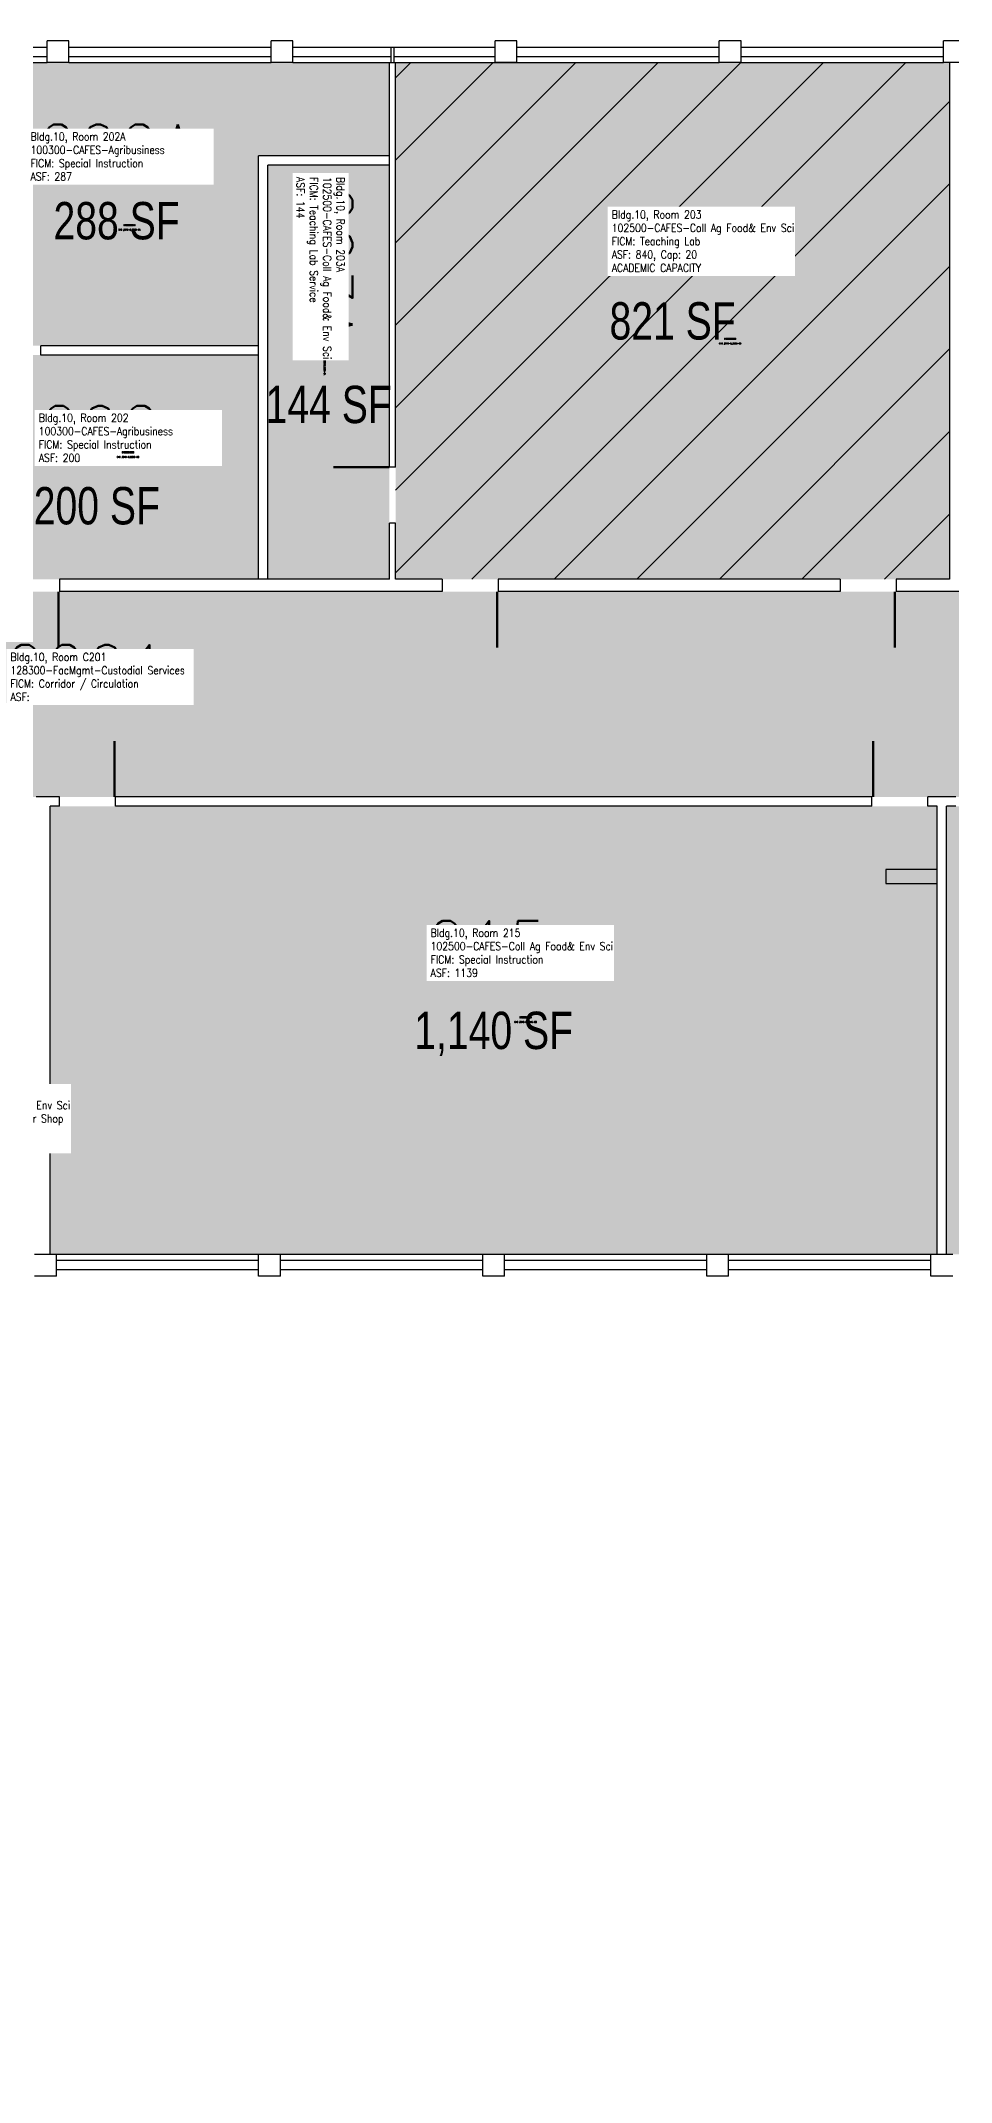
# Model space of a CAD drawing. Header units: inches. Extents: x -43 to 2568, y -133 to 3961.
# Drawn here: x 805 to 1390, y 2608 to 3921 of the extents above; entities that cross this region are included whole.
import ezdxf
from ezdxf.enums import TextEntityAlignment as Align

# ---------------------------------------------------------------- set-up
doc = ezdxf.new("R2010")
doc.units = ezdxf.units.IN
doc.header["$LTSCALE"] = 0.25
doc.header["$MEASUREMENT"] = 0
for name, color, linetype in [('A-DOOR', 2, 'CONTINUOUS'), ('A-GLAZ', 1, 'CONTINUOUS'), ('A-GLAZ-SILL', 2, 'CONTINUOUS'), ('A-IDEN-CNUM', 7, 'CONTINUOUS'), ('A-IDEN-RNUM', 7, 'CONTINUOUS'), ('A-IDEN-SNUM', 4, 'CONTINUOUS'), ('A-IDEN-VNUM', 4, 'CONTINUOUS'), ('A-WALL', 5, 'CONTINUOUS'), ('AREA-TEXT', 3, 'CONTINUOUS'), ('Rooms-Capacity', 4, 'CONTINUOUS'), ('Rooms-Category-Color', 7, 'CONTINUOUS'), ('Rooms-College-Color', 7, 'CONTINUOUS'), ('Rooms-Department-Color', 7, 'CONTINUOUS'), ('Rooms-Division-Color', 7, 'CONTINUOUS'), ('Rooms-Information', 7, 'CONTINUOUS')]:
    doc.layers.add(name, color=color, linetype=linetype)
doc.styles.add('AREA', font='arial.ttf', dxfattribs={"width": 0.75, "height": 24})
doc.styles.add('ROOMSNUMBER', font='txt.shx', dxfattribs={"height": 0.03})
doc.styles.add('ROOMVNUMBER', font='simplex.shx', dxfattribs={"width": 0.85})

msp = doc.modelspace()

# ---------------------------------------------------------------- hatches: boundary and pattern name
at = {"layer": 'Rooms-Capacity'}
h = msp.add_hatch(dxfattribs=at)
h.set_pattern_fill('ANSI31', color=256, scale=300, style=0)
h.paths.add_polyline_path([(1033, 3574.5), (1389, 3574.5), (1389, 3906.5), (1385, 3906.5), (1255, 3906.5), (1241, 3906.5), (1033, 3906.5)])
at = {"layer": 'Rooms-Category-Color', "true_color": 0xe3f498}
for points in [[(745, 3724.5), (945, 3724.5), (945, 3846.5), (1029, 3846.5), (1029, 3906.5), (967, 3906.5), (953, 3906.5), (823, 3906.5), (809, 3906.5), (745, 3906.5)], [(1033, 3574.5), (1389, 3574.5), (1389, 3906.5), (1385, 3906.5), (1255, 3906.5), (1241, 3906.5), (1033, 3906.5)], [(951, 3574.5), (1029, 3574.5), (1029, 3840.5), (951, 3840.5)], [(945, 3718.5), (805, 3718.5), (769, 3718.5), (745, 3718.5), (745, 3574.5), (945, 3574.5)], [(1381, 3428.5), (811, 3428.5), (811, 3140.5), (815, 3140.5), (945, 3140.5), (959, 3140.5), (1089, 3140.5), (1381, 3140.5)], [(1387, 3428.5), (1387, 3140.5), (1391, 3140.5), (1521, 3140.5), (1535, 3140.5), (1665, 3140.5), (1669, 3140.5), (1669, 3428.5)]]:
    msp.add_hatch(color=61, dxfattribs=at).paths.add_polyline_path(points)
at = {"layer": 'Rooms-Category-Color', "true_color": 0xadadad}
msp.add_hatch(color=253, dxfattribs=at).paths.add_polyline_path([(313, 1578.5), (313, 1957.5), (313, 2642.5), (313, 3298.5), (333, 3298.5), (333, 3434.5), (449, 3434.5), (525, 3434.5), (766, 3434.5), (1809, 3434.5), (1809, 3440.5), (1825, 3440.5), (1825, 3434.5), (2098.2, 3434.5), (2098.2, 3446.5), (2332.2, 3446.5), (2332.2, 3566.5), (1417, 3566.5), (1417, 3588.5), (1395, 3588.5), (1395, 3566.5), (1160.1, 3566.5), (693, 3566.5), (248, 3566.5), (248, 3711.5), (197, 3711.5), (197, 3042.5), (183, 3042.5), (183, 3020.5), (197, 3020.5), (197, 2774.5), (197, 2774.5), (197, 2465.6), (197, 2321.7), (197, 2177.6), (197, 2033.6), (197, 1926.3), (197, 1308.5), (197, 865.2), (197, 720.5), (197, 575.8), (197, 432.5), (197, 289.2), (197, 151), (197, 83), (197, 6), (313, 6), (313, 738.5)])
at = {"layer": 'Rooms-College-Color', "true_color": 0xe3c5e1}
for points in [[(745, 3724.5), (945, 3724.5), (945, 3846.5), (1029, 3846.5), (1029, 3906.5), (967, 3906.5), (953, 3906.5), (823, 3906.5), (809, 3906.5), (745, 3906.5)], [(1033, 3574.5), (1389, 3574.5), (1389, 3906.5), (1385, 3906.5), (1255, 3906.5), (1241, 3906.5), (1033, 3906.5)], [(951, 3574.5), (1029, 3574.5), (1029, 3840.5), (951, 3840.5)], [(945, 3718.5), (805, 3718.5), (769, 3718.5), (745, 3718.5), (745, 3574.5), (945, 3574.5)], [(1381, 3428.5), (811, 3428.5), (811, 3140.5), (815, 3140.5), (945, 3140.5), (959, 3140.5), (1089, 3140.5), (1381, 3140.5)], [(1387, 3428.5), (1387, 3140.5), (1391, 3140.5), (1521, 3140.5), (1535, 3140.5), (1665, 3140.5), (1669, 3140.5), (1669, 3428.5)]]:
    msp.add_hatch(color=254, dxfattribs=at).paths.add_polyline_path(points)
at = {"layer": 'Rooms-College-Color', "true_color": 0xadadad}
msp.add_hatch(color=253, dxfattribs=at).paths.add_polyline_path([(313, 1578.5), (313, 1957.5), (313, 2642.5), (313, 3298.5), (333, 3298.5), (333, 3434.5), (449, 3434.5), (525, 3434.5), (766, 3434.5), (1809, 3434.5), (1809, 3440.5), (1825, 3440.5), (1825, 3434.5), (2098.2, 3434.5), (2098.2, 3446.5), (2332.2, 3446.5), (2332.2, 3566.5), (1417, 3566.5), (1417, 3588.5), (1395, 3588.5), (1395, 3566.5), (1160.1, 3566.5), (693, 3566.5), (248, 3566.5), (248, 3711.5), (197, 3711.5), (197, 3042.5), (183, 3042.5), (183, 3020.5), (197, 3020.5), (197, 2774.5), (197, 2774.5), (197, 2465.6), (197, 2321.7), (197, 2177.6), (197, 2033.6), (197, 1926.3), (197, 1308.5), (197, 865.2), (197, 720.5), (197, 575.8), (197, 432.5), (197, 289.2), (197, 151), (197, 83), (197, 6), (313, 6), (313, 738.5)])
at = {"layer": 'Rooms-Department-Color', "true_color": 0xe3c5e1}
for points in [[(745, 3724.5), (945, 3724.5), (945, 3846.5), (1029, 3846.5), (1029, 3906.5), (967, 3906.5), (953, 3906.5), (823, 3906.5), (809, 3906.5), (745, 3906.5)], [(1033, 3574.5), (1389, 3574.5), (1389, 3906.5), (1385, 3906.5), (1255, 3906.5), (1241, 3906.5), (1033, 3906.5)], [(951, 3574.5), (1029, 3574.5), (1029, 3840.5), (951, 3840.5)], [(945, 3718.5), (805, 3718.5), (769, 3718.5), (745, 3718.5), (745, 3574.5), (945, 3574.5)], [(1381, 3428.5), (811, 3428.5), (811, 3140.5), (815, 3140.5), (945, 3140.5), (959, 3140.5), (1089, 3140.5), (1381, 3140.5)], [(1387, 3428.5), (1387, 3140.5), (1391, 3140.5), (1521, 3140.5), (1535, 3140.5), (1665, 3140.5), (1669, 3140.5), (1669, 3428.5)]]:
    msp.add_hatch(color=254, dxfattribs=at).paths.add_polyline_path(points)
at = {"layer": 'Rooms-Department-Color', "true_color": 0xacacac}
msp.add_hatch(color=253, dxfattribs=at).paths.add_polyline_path([(313, 1578.5), (313, 1957.5), (313, 2642.5), (313, 3298.5), (333, 3298.5), (333, 3434.5), (449, 3434.5), (525, 3434.5), (766, 3434.5), (1809, 3434.5), (1809, 3440.5), (1825, 3440.5), (1825, 3434.5), (2098.2, 3434.5), (2098.2, 3446.5), (2332.2, 3446.5), (2332.2, 3566.5), (1417, 3566.5), (1417, 3588.5), (1395, 3588.5), (1395, 3566.5), (1160.1, 3566.5), (693, 3566.5), (248, 3566.5), (248, 3711.5), (197, 3711.5), (197, 3042.5), (183, 3042.5), (183, 3020.5), (197, 3020.5), (197, 2774.5), (197, 2774.5), (197, 2465.6), (197, 2321.7), (197, 2177.6), (197, 2033.6), (197, 1926.3), (197, 1308.5), (197, 865.2), (197, 720.5), (197, 575.8), (197, 432.5), (197, 289.2), (197, 151), (197, 83), (197, 6), (313, 6), (313, 738.5)])
at = {"layer": 'Rooms-Division-Color', "true_color": 0xe3c5e1}
for points in [[(745, 3724.5), (945, 3724.5), (945, 3846.5), (1029, 3846.5), (1029, 3906.5), (967, 3906.5), (953, 3906.5), (823, 3906.5), (809, 3906.5), (745, 3906.5)], [(1033, 3574.5), (1389, 3574.5), (1389, 3906.5), (1385, 3906.5), (1255, 3906.5), (1241, 3906.5), (1033, 3906.5)], [(951, 3574.5), (1029, 3574.5), (1029, 3840.5), (951, 3840.5)], [(945, 3718.5), (805, 3718.5), (769, 3718.5), (745, 3718.5), (745, 3574.5), (945, 3574.5)], [(1381, 3428.5), (811, 3428.5), (811, 3140.5), (815, 3140.5), (945, 3140.5), (959, 3140.5), (1089, 3140.5), (1381, 3140.5)], [(1387, 3428.5), (1387, 3140.5), (1391, 3140.5), (1521, 3140.5), (1535, 3140.5), (1665, 3140.5), (1669, 3140.5), (1669, 3428.5)]]:
    msp.add_hatch(color=254, dxfattribs=at).paths.add_polyline_path(points)
at = {"layer": 'Rooms-Division-Color', "true_color": 0xadadad}
msp.add_hatch(color=253, dxfattribs=at).paths.add_polyline_path([(313, 1578.5), (313, 1957.5), (313, 2642.5), (313, 3298.5), (333, 3298.5), (333, 3434.5), (449, 3434.5), (525, 3434.5), (766, 3434.5), (1809, 3434.5), (1809, 3440.5), (1825, 3440.5), (1825, 3434.5), (2098.2, 3434.5), (2098.2, 3446.5), (2332.2, 3446.5), (2332.2, 3566.5), (1417, 3566.5), (1417, 3588.5), (1395, 3588.5), (1395, 3566.5), (1160.1, 3566.5), (693, 3566.5), (248, 3566.5), (248, 3711.5), (197, 3711.5), (197, 3042.5), (183, 3042.5), (183, 3020.5), (197, 3020.5), (197, 2774.5), (197, 2774.5), (197, 2465.6), (197, 2321.7), (197, 2177.6), (197, 2033.6), (197, 1926.3), (197, 1308.5), (197, 865.2), (197, 720.5), (197, 575.8), (197, 432.5), (197, 289.2), (197, 151), (197, 83), (197, 6), (313, 6), (313, 738.5)])

# ---------------------------------------------------------------- linework, layer by layer
at = {"layer": 'A-DOOR'}
for points in [[(769.8, 3724.5, 1.5, 1.5, 0), (769.8, 3760.5, 0, 0, 0), (769, 3760.5, 0, 0, -0.414214), (805, 3724.5, 0, 0, -0.414214)], [(1029, 3646.5, 1.5, 1.5, 0), (993, 3646.5, 0, 0, 0), (993, 3647.3, 0, 0, 0.399711), (1029, 3610.5, 0, 0, 0.414214)], [(816.3, 3566.5, 1.5, 1.5, 0), (816.3, 3530.5, 0, 0, 0), (817, 3530.5, 0, 0, -0.414214), (781, 3566.5, 0, 0, -0.414214)], [(1098.3, 3566.5, 1.5, 1.5, 0), (1098.3, 3530.5, 0, 0, 0), (1099, 3530.5, 0, 0, -0.414214), (1063, 3566.5, 0, 0, -0.414214)], [(1353.9, 3566.5, 1.5, 1.5, 0), (1353.9, 3530.5, 0, 0, 0), (1354.7, 3530.5, 0, 0, -0.414214), (1318.7, 3566.5, 0, 0, -0.414214)], [(852.3, 3434.5, 1.5, 1.5, 0), (852.3, 3470.5, 0, 0, 0), (853, 3470.5, 0, 0, 0.414214), (817, 3434.5, 0, 0, 0.414214)], [(1339.8, 3434.5, 1.5, 1.5, 0), (1339.8, 3470.5, 0, 0, 0), (1339, 3470.5, 0, 0, -0.414214), (1375, 3434.5, 0, 0, -0.414214)]]:
    msp.add_lwpolyline(points, format="xyseb", dxfattribs=at)
at = {"layer": 'A-GLAZ'}
for p, q in [((744, 3910.5), (809, 3910.5)), ((823, 3910.5), (953, 3910.5)), ((967, 3910.5), (1030.1, 3910.5)), ((1032, 3910.5), (1097, 3910.5)), ((1111, 3910.5), (1241, 3910.5)), ((1255, 3910.5), (1385, 3910.5)), ((945, 3136.5), (815, 3136.5)), ((1089, 3136.5), (959, 3136.5)), ((1233, 3136.5), (1103, 3136.5)), ((1377, 3136.5), (1247, 3136.5))]:
    msp.add_line(p, q, dxfattribs=at)
at = {"layer": 'A-GLAZ-SILL'}
for p, q in [((679, 3916.5), (809, 3916.5)), ((823, 3916.5), (953, 3916.5)), ((967, 3916.5), (1097, 3916.5)), ((1111, 3916.5), (1241, 3916.5)), ((1255, 3916.5), (1385, 3916.5)), ((679, 3906.5), (809, 3906.5)), ((823, 3906.5), (953, 3906.5)), ((967, 3906.5), (1241, 3906.5)), ((1255, 3906.5), (1385, 3906.5)), ((945, 3140.5), (815, 3140.5)), ((1089, 3140.5), (959, 3140.5)), ((1233, 3140.5), (1103, 3140.5)), ((1377, 3140.5), (1247, 3140.5)), ((945, 3130.5), (815, 3130.5)), ((1089, 3130.5), (959, 3130.5)), ((1233, 3130.5), (1103, 3130.5)), ((1377, 3130.5), (1247, 3130.5))]:
    msp.add_line(p, q, dxfattribs=at)
at = {"layer": 'A-WALL'}
for p, q in [((823, 3920.5), (809, 3920.5)), ((809, 3906.5), (809, 3920.5)), ((823, 3906.5), (823, 3920.5)), ((967, 3920.5), (953, 3920.5)), ((953, 3906.5), (953, 3920.5)), ((967, 3906.5), (967, 3920.5)), ((1030.1, 3906.5), (1030.1, 3916.5)), ((1030.1, 3916.5), (1032, 3916.5)), ((1032, 3906.5), (1032, 3916.5)), ((1111, 3920.5), (1097, 3920.5)), ((1097, 3906.5), (1097, 3920.5)), ((1111, 3906.5), (1111, 3920.5)), ((1241, 3906.5), (1241, 3920.5)), ((1255, 3920.5), (1241, 3920.5)), ((1255, 3906.5), (1255, 3920.5)), ((1385, 3906.5), (1385, 3920.5)), ((1399, 3920.5), (1385, 3920.5)), ((823, 3906.5), (809, 3906.5)), ((967, 3906.5), (953, 3906.5)), ((1029, 3906.5), (1033, 3906.5)), ((1029, 3646.5), (1029, 3906.5)), ((1033, 3646.5), (1033, 3906.5)), ((1111, 3906.5), (1097, 3906.5)), ((1255, 3906.5), (1241, 3906.5)), ((1399, 3906.5), (1385, 3906.5)), ((1389, 3906.5), (1389, 3574.5)), ((945, 3574.5), (945, 3846.5)), ((1029, 3846.5), (945, 3846.5)), ((951, 3574.5), (951, 3840.5)), ((1029, 3840.5), (951, 3840.5)), ((945, 3724.5), (805, 3724.5)), ((805, 3718.5), (805, 3724.5)), ((945, 3718.5), (805, 3718.5)), ((1029, 3574.5), (1029, 3610.5)), ((1033, 3574.5), (1033, 3610.5)), ((1029, 3574.5), (817, 3574.5)), ((817, 3574.5), (817, 3566.5)), ((1063, 3574.5), (1033, 3574.5)), ((1063, 3574.5), (1063, 3566.5)), ((1099, 3574.5), (1099, 3566.5)), ((1318.7, 3574.5), (1099, 3574.5)), ((1318.7, 3574.5), (1318.7, 3566.5)), ((1389, 3574.5), (1354.7, 3574.5)), ((1354.7, 3574.5), (1354.7, 3566.5)), ((1063, 3566.5), (817, 3566.5)), ((1160.1, 3566.5), (1099, 3566.5)), ((1318.7, 3566.5), (1160.1, 3566.5)), ((1395, 3566.5), (1354.7, 3566.5)), ((817, 3434.5), (802, 3434.5)), ((811, 3140.5), (811, 3428.5)), ((817, 3428.5), (811, 3428.5)), ((817, 3428.5), (817, 3434.5)), ((853, 3428.5), (853, 3434.5)), ((1339, 3434.5), (853, 3434.5)), ((1339, 3428.5), (853, 3428.5)), ((1339, 3428.5), (1339, 3434.5)), ((1375, 3428.5), (1375, 3434.5)), ((1393, 3434.5), (1375, 3434.5)), ((1381, 3428.5), (1375, 3428.5)), ((1381, 3140.5), (1381, 3428.5)), ((1387, 3140.5), (1387, 3428.5)), ((1393, 3428.5), (1387, 3428.5)), ((1381, 3388), (1348, 3388)), ((1348, 3388), (1348, 3379)), ((1348, 3379), (1381, 3379)), ((815, 3140.5), (801, 3140.5)), ((815, 3126.5), (815, 3140.5)), ((959, 3140.5), (945, 3140.5)), ((945, 3126.5), (945, 3140.5)), ((959, 3126.5), (959, 3140.5)), ((1089, 3126.5), (1089, 3140.5)), ((1103, 3140.5), (1089, 3140.5)), ((1103, 3126.5), (1103, 3140.5)), ((1233, 3126.5), (1233, 3140.5)), ((1247, 3140.5), (1233, 3140.5)), ((1247, 3126.5), (1247, 3140.5)), ((1391, 3140.5), (1377, 3140.5)), ((1377, 3126.5), (1377, 3140.5)), ((815, 3126.5), (801, 3126.5)), ((959, 3126.5), (945, 3126.5)), ((1103, 3126.5), (1089, 3126.5)), ((1247, 3126.5), (1233, 3126.5)), ((1391, 3126.5), (1377, 3126.5))]:
    msp.add_line(p, q, dxfattribs=at)
for points in [[(1033, 3646.5), (1029, 3646.5)], [(1033, 3610.5), (1029, 3610.5)]]:
    msp.add_lwpolyline(points, dxfattribs=at)

# ---------------------------------------------------------------- texts
at = {"layer": 'A-IDEN-CNUM', "style": 'ROOMSNUMBER', "width": 0.85}
msp.add_text('CAD #010-0_0202-0A', height=1, dxfattribs=at).set_placement((862, 3799), align=Align.MIDDLE)
for s, height, p in [('CAD #010-0_0203-00', 1, (1248, 3726)), ('CAD #010-0_0202-00', 1, (861, 3653)), ('CAD #010-0_C201-00', 0.96, (846.4, 3509.9)), ('CAD #010-0_0215-00', 1, (1116.5, 3289.9))]:
    msp.add_text(s, height=height, dxfattribs=at).set_placement(p, align=Align.MIDDLE_CENTER)
msp.add_text('CAD #010-0_0203-0A', height=1, rotation=270, dxfattribs=at).set_placement((987.4, 3712.7), align=Align.MIDDLE_CENTER)
at = {"layer": 'A-IDEN-RNUM', "style": 'ROOMSNUMBER', "width": 0.85}
msp.add_text('0202-A0', height=1, dxfattribs=at).set_placement((862, 3802), align=Align.MIDDLE)
for s, height, p in [('0203-00', 1, (1248, 3729)), ('0202-00', 1, (861, 3656)), ('C201-00', 0.96, (846.4, 3512.9)), ('0215-00', 1, (1116.5, 3292.9))]:
    msp.add_text(s, height=height, dxfattribs=at).set_placement(p, align=Align.MIDDLE_CENTER)
msp.add_text('0203-A0', height=1, rotation=270, dxfattribs=at).set_placement((987.4, 3715.7), align=Align.MIDDLE_CENTER)
at = {"layer": 'A-IDEN-SNUM', "style": 'ROOMSNUMBER', "width": 0.85}
msp.add_text('01000202A0', height=1, dxfattribs=at).set_placement((862, 3802), align=Align.MIDDLE)
for s, height, p in [('0100020300', 1, (1248, 3729)), ('0100020200', 1, (861, 3656)), ('0100C20100', 0.96, (846.4, 3512.9)), ('0100021500', 1, (1116.5, 3292.9))]:
    msp.add_text(s, height=height, dxfattribs=at).set_placement(p, align=Align.MIDDLE_CENTER)
msp.add_text('01000203A0', height=1, rotation=270, dxfattribs=at).set_placement((987.4, 3715.7), align=Align.MIDDLE_CENTER)
at = {"layer": 'A-IDEN-VNUM', "style": 'ROOMVNUMBER', "width": 0.85}
for s, p in [('202A', (853.8, 3848.7)), ('203', (1211.3, 3790)), ('202', (843.1, 3667.9)), ('C201', (833.6, 3514.2)), ('215', (1091.9, 3336.9))]:
    msp.add_text(s, height=36, dxfattribs=at).set_placement(p, align=Align.MIDDLE_CENTER)
msp.add_text('203A', height=36, rotation=270, dxfattribs=at).set_placement((987.4, 3777.6), align=Align.MIDDLE_CENTER)
at = {"layer": 'AREA-TEXT', "style": 'AREA', "width": 0.75}
for s, p in [('288 SF', (853.7, 3804.9)), ('821 SF', (1211, 3740.5)), ('144 SF', (990, 3686.8)), ('200 SF', (841, 3621.7)), ('1,140 SF', (1096, 3284.5))]:
    msp.add_text(s, height=24, dxfattribs=at).set_placement(p, align=Align.MIDDLE_CENTER)

# ---------------------------------------------------------------- next in the draw order: texts
at = {"layer": 'Rooms-Information', "width": 115.2, "attachment_point": 7, "style": 'ROOMVNUMBER', "bg_fill": 3, "box_fill_scale": 1.5, "bg_fill_color": 256, "bg_fill_true_color": 13158600, "bg_fill_transparency": 0}
for s, insert, char_height in [('Bldg.10, Room 202A^M^J100300-CAFES-Agribusiness^M^JFICM: Special Instruction^M^JASF: 287', (798.4, 3830.7), 5.143), ('Bldg.10, Room 203^M^J102500-CAFES-Coll Ag Food& Env Sci^M^JFICM: Teaching Lab^M^JASF: 840, Cap: 20^M^JACADEMIC CAPACITY', (1171.9, 3772), 5.1429), ('Bldg.10, Room 202^M^J100300-CAFES-Agribusiness^M^JFICM: Special Instruction^M^JASF: 200', (803.7, 3649.9), 5.143), ('Bldg.10, Room C201^M^J128300-FacMgmt-Custodial Services^M^JFICM: Corridor / Circulation^M^JASF: ', (785.5, 3496.2), 5.143), ('Bldg.10, Room 215^M^J102500-CAFES-Coll Ag Food& Env Sci^M^JFICM: Special Instruction^M^JASF: 1139', (1055.5, 3318.9), 5.143), ('Bldg.10, Room 217^M^J102500-CAFES-Coll Ag Food& Env Sci^M^JFICM: Equip Maintenance/Repair Shop^M^JASF: 176, Cap: 2^M^JACADEMIC CAPACITY', (706.6, 3208.1), 5.1429)]:
    msp.add_mtext(s, dxfattribs=dict(at, insert=insert, char_height=char_height))
at = {"layer": 'Rooms-Information', "insert": (969.4, 3833), "char_height": 5.143, "width": 115.2, "attachment_point": 7, "rotation": 270, "style": 'ROOMVNUMBER', "bg_fill": 3, "box_fill_scale": 1.5, "bg_fill_color": 256, "bg_fill_true_color": 13158600, "bg_fill_transparency": 0}
msp.add_mtext('Bldg.10, Room 203A^M^J102500-CAFES-Coll Ag Food& Env Sci^M^JFICM: Teaching Lab Service^M^JASF: 144', dxfattribs=at)

doc.saveas('drawing.dxf')
